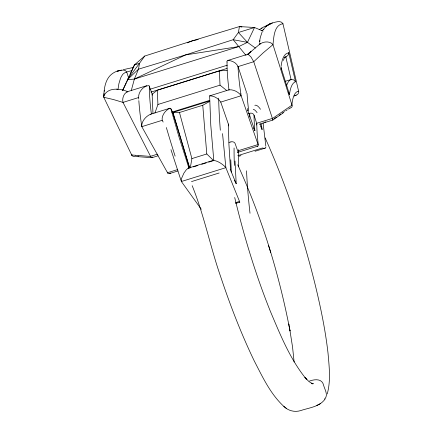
<?xml version="1.0" encoding="UTF-8"?>
<svg xmlns="http://www.w3.org/2000/svg" width="433" height="433" viewBox="0 0 433 433"><rect width="100%" height="100%" fill="white"/><g stroke="black" fill="none" stroke-linecap="round" stroke-linejoin="round"><path stroke-width="0.65" d="M103.85 96.002L104.066 93.55M150.581 156.427L131.702 154.992L103.774 97.295C103.931 88.841 105.192 78.151 113.045 73.166C116.136 71.099 119.979 70 123.692 70.119C127.437 70.314 127.302 75.039 128.552 77.556M288.237 52.88L288.751 52.777L295.528 81.777L295.025 81.983A152.432 26.835 72.6 0 0 289.655 93.274L289.493 94.464L281.315 68.479L281.455 67.072M118.03 89.268L118.896 83.683L120.428 78.573A216.219 38.001 72.7 0 1 121.521 76.273C123.237 72.078 127.962 71.721 131.735 70.666M259.394 44.296L259.524 43.316M104.348 91.276L104.51 90.205M259.659 42.374L259.973 40.578M190.341 167.631L191.889 158.602L179.473 112.504L172.745 112.483L189.427 167.636M103.584 96.483C107.508 86.887 120.071 88.375 127.908 91.715C123.816 92.651 121.9 98.632 123.004 102.399L150.527 156.318L157.439 154.164M259.519 41.541L260.352 37.281L262.192 31.782M131.307 90.437L134.376 79.066L138.484 69.166L139.523 63.256L144.736 56.041L192.306 40.843L239.438 26.57L254.528 27.501L263.156 31.122M327.234 393.943C330.92 380.71 329.194 366.719 328.03 353.247C325.432 330.282 320.729 307.609 315.289 285.163C302.911 234.751 286.386 185.335 265.175 137.938M235.011 161.033L236.207 183.738L230.567 170.131L228.916 144.297L228.359 124.06L220.738 102.096C218.541 98.497 213.837 95.644 209.632 95.861L210.774 125.175L213.81 160.546C217.252 160.54 223.228 164.372 225.864 167.668L239.509 201.415L235.59 202.639M154.917 113.056L157.931 104.483L157.287 90.248L219.379 70.925L227.146 70.287M228.933 90.145L229.079 89.804C233.506 89.398 238.686 91.996 241.138 95.747L258.084 144.546L237.679 150.895L235.157 143.626A3.28 2.658 -3.1 0 0 230.886 141.905M130.257 74.362L134.463 64.863L144.736 56.041M122.452 90.703L134.463 64.863L136.195 64.019M122.593 90.719L126.36 82.8M126.939 81.583L127.519 80.359M134.463 64.863L139.523 63.256L127.394 79.715L134.376 79.066L238.778 46.575L247.459 42.353L254.528 27.501L253.256 27.62M283.269 60.414L284.335 58.179M325.188 398.885C319.803 406.858 308.962 407.756 300.567 410.619C294.64 412.481 288.167 410.749 283.821 406.392C270.398 393.981 262.544 376.921 254.258 360.943C241.165 333.756 230.302 305.536 220.743 276.931C210.232 246.821 204.197 215.282 192.176 185.697M281.255 69.599L281.369 68.566A6.555 2.344 -14.9 0 0 281.326 68.474M259.264 44.788C262.463 41.346 270.003 40.653 272.974 44.642L292.004 105.143L272.444 118.507A3.415 0.395 63.8 0 1 272.882 119.914M263.378 29.688C265.483 26.397 268.785 24.069 272.454 22.803M259.47 29.52L263.827 26.884L271.648 23.404L270.441 24.053M256.585 125.002L256.769 123.492M127.394 79.715L138.484 69.166L185.616 54.899L233.187 39.701L247.459 42.353L255.405 48.058M227.071 62.065L226.903 61.405L227.357 60.598L247.979 54.174L260.471 43.544M250.42 51.965L247.541 54.488L251.043 51.403M324.615 399.026C328.582 395.329 324.831 389.64 323.64 385.43C322.239 378.133 314.12 379.189 308.875 381.327M152.984 113.338L152.124 94.226L157.287 90.248M170.618 172.994L169.682 173.536L177.979 170.943M274.127 118.626L275.226 117.857M275.778 117.473L276.33 117.089M247.752 110.642L247.476 110.788M279.096 115.2L279.648 114.826M283.409 112.737L272.839 120.082L259.351 124.255M280.205 114.447L280.757 114.079M282.397 112.991L283.48 112.277M284.021 111.92L284.562 111.568M285.65 110.864L287.279 109.82M213.87 160.172L188.16 168.172L186.19 169.936L183.911 173.14L181.232 179.11L181.384 181.514L201.307 209.307M288.373 109.127L290.013 108.093M179.473 112.504L202.758 105.257L209.794 101.376M152.47 94.87L149.033 85.637C143.718 85.458 138.019 92.207 138.701 97.512L123.004 102.399L113.294 99.503L103.774 97.295M316.815 405.44L320.436 403.659M219.136 172.994L191.494 181.595M134.376 79.066L185.616 54.899L238.778 46.575L246.036 55.446M261.429 30.646L263.367 29.812M237.706 152.373L237.863 151.366M272.092 23.209L272.979 22.83M237.804 155.653L262.398 147.999C263.61 148.378 265.748 148.73 265.922 147.031M282.468 23.896L282.944 23.696C281.185 20.335 276.346 21.834 273.45 22.673M263.648 29.698L263.924 29.585M187.327 42.845L192.306 40.843L198.227 39.479M169.649 173.546L168.545 173.698L167.809 173.211M117.738 71.191L121.386 70.162M286.078 56.777L288.015 55.3L288.795 52.967A6.555 4.357 -27.5 0 0 288.8 52.766M298.099 91.374L298.613 91.201L282.944 23.696C273.905 25.13 273.829 37.514 272.974 44.642L263.188 52.858L253.749 61.713L238.047 66.601C236.478 62.736 231.92 60.544 227.915 60.425M294.792 95.644L296.156 95.195A139.691 24.621 72.6 0 0 294.175 96.148M152.097 157.655L158.061 155.777M237.528 152.427L257.96 146.073L258.306 145.142A142.462 25.071 72.7 0 1 256.807 123.578L256.812 123.622M126.712 91.91L146.755 85.68M149.932 89.274L227.314 65.194M150.917 92.105L227.011 68.425M284.551 57.253L285.802 56.864L291.068 79.531L285.174 81.355M157.931 104.483L220.018 85.16L226.697 90.508M177.719 169.552L167.517 172.729L141.797 126.663C141.223 121.457 145.921 116.19 150.505 114.252L169.953 108.207L170.873 108.759L173.157 113.175L189.448 167.051M209.632 95.861L229.079 89.804M171.793 112.163L209.637 100.386M209.642 100.997L172.745 112.483L173.157 113.175M172.356 113.424L173.638 113.029M163.16 122.041L162.196 120.314L141.797 126.663L141.494 124.628M220.738 102.096L241.138 95.747L240.84 93.712M248.488 113.663L249.738 113.278A3.302 2.869 0.9 0 1 254.041 115.2L256.699 123.281L272.4 118.393L253.749 61.713L250.945 56.902L247.979 54.174M264.715 122.203L265.824 121.857M229.008 142.5L230.892 141.916M191.889 158.602L206.79 153.969L213.42 160.443M188.16 168.172L190.883 167.679M193.432 166.889L197.886 165.498M201.708 164.313L206.168 162.922M208.711 162.131L213.171 160.746M239.043 156.226L240.964 155.631M255.053 151.247L265.158 148.135M254.528 27.501L238.399 32.486L233.187 39.701L238.778 46.575M290.862 79.585L290.873 79.585A156.032 27.468 72.6 0 0 286.516 85.913M235.536 203.429L239.833 202.135M261.31 28.248L262.1 28.053M291.03 79.542L293.688 79.872L295.528 81.777M123.519 69.605L133.824 67.337M117.099 71.147L118.923 70.736M169.953 108.207C165.59 110.096 161.428 115.405 162.196 120.314M257.781 146.121L257.24 146.137M311.479 383.703L313.395 383.746L311.23 383.21L312.729 383.871L309.476 381.917M137.97 156.102L138.484 156.124M136.016 156.535L151.826 157.682M230.134 169.682L230.513 169.801M239.703 202.141L239.287 202M241.933 27.057L239.438 26.57L238.399 32.486L247.459 42.353M150.505 114.252L151.074 114.372M116.78 89.122L117.484 89.588M283.821 406.392L286.446 408.411M308.599 381.208L304.892 377.506L306.9 379.709L305.85 378.561M234.475 180.317L236.207 183.738M253.532 127.957L254.783 130.365A6.993 6.863 -61.8 0 1 254.858 130.647L254.658 128.417A152.4 27.079 72.4 0 1 254.047 115.221M305.925 378.642C289.953 358.892 280.373 334.925 270.538 311.749C255.594 274.695 244.012 236.353 234.702 197.518M288.432 92.137L289.482 94.421M260.763 126.55L262.057 129.429L261.288 127.215M237.728 164.789C262.03 218.064 279.009 273.44 290.04 330.958L288.746 323.971L288.898 324.799M152.124 94.226L152.497 95.071M260.081 123.833L261.234 127.069M254.858 130.647L247.811 110.442L247.573 108.461M188.972 168.275L179.029 137.099L170.873 108.759M238.047 66.601L246.166 91.271A3.307 2.869 0.9 0 1 246.074 93.095M170.965 149.683L181.384 181.514L225.864 167.668L222.54 133.635M268.476 245.311L270.695 252.493M298.613 91.201L298.624 91.239A142.603 25.13 72.6 0 0 291.912 104.916M289.877 330.06L292.556 347.104L294.126 362.01M261.38 124.119L262.057 129.429M263.064 122.799L265.835 146.1M202.758 105.257L206.79 153.969M231.303 172.09L230.778 159.761M219.379 70.925L220.018 85.16M240.862 93.761A162.9 28.632 72.7 0 1 237.998 66.498M228.96 89.626A154.678 27.187 72.7 0 1 227.038 61.989M220.321 130.236A255.654 59.51 77.2 0 1 218.649 98.139M141.521 124.677A162.9 28.632 72.7 0 1 138.841 100.635M138.744 99.005A162.9 28.632 72.7 0 1 138.657 97.409M151.35 113.776A154.678 27.187 72.7 0 1 149.423 86.14M175.116 156.118A255.654 29.937 68.3 0 1 166.359 127.54M228.332 124.065A3.432 2.782 -3 0 1 228.229 125.889M234.399 165.428A158.213 40.096 77.5 0 1 234.091 147.972M135.783 155.999A3.545 3.172 -57 0 1 131.621 155.095M131.805 155.247A142.603 25.044 72.8 0 1 131.881 154.446M292.107 105.154A3.545 2.625 41.9 0 1 289.98 107.99M298.738 91.222A3.545 3.41 69.6 0 1 296.129 95.076M152.735 156.99A3.415 1.532 82.6 0 1 150.565 156.47M272.666 119.973A3.415 0.395 63.8 0 1 272.454 119.735M167.766 173.119A142.462 25.006 72.8 0 1 167.647 172.096M250.009 213.274A145.255 25.834 80.6 0 1 246.545 170.808M254.831 105.327A145.255 17.661 79.9 0 1 260.482 109.273M253.229 109.311A141.867 16.34 79.8 0 1 257.072 112.661M238.61 166.64A155.084 39.56 77.6 0 1 238.339 149.629M249.809 117.251A156.183 27.755 72.4 0 1 249.744 113.316M248.666 110.615A150.587 26.18 73 0 1 247.059 93.42M284.178 57.616A157.287 27.577 72.6 0 1 286.051 56.912M281.109 66.179A160.324 28.107 72.6 0 1 288.237 53.01M269.775 23.907L265.997 26.451L269.775 23.907"/></g></svg>
